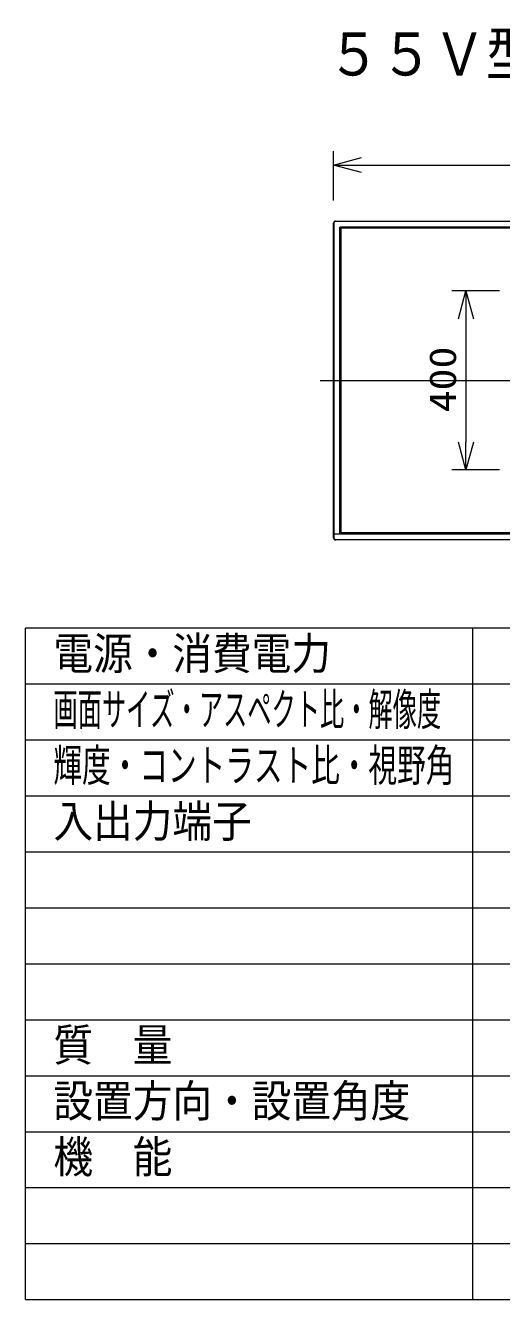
# Model space of a CAD drawing. Units: millimetres on the paper. Extents: x -62 to 65, y -59 to 59.
# Drawn here: x -62.4 to -19.9, y -54.5 to 59.4 of the extents above; entities that cross this region are included whole.
import ezdxf
from ezdxf.enums import TextEntityAlignment as Align

# ---------------------------------------------------------------- set-up
doc = ezdxf.new("R2010")
doc.units = ezdxf.units.MM
doc.linetypes.add('LONG_CHAIN', pattern=[21, 18, -1, 1, -1])
doc.layers.add('0-0_MOJI1', color=7, linetype='Continuous')
for name, color, linetype, lineweight in [('0-2_WAKU', 4, 'Continuous', 9), ('0-3_GAIKEI', 4, 'Continuous', 9), ('0-4_SUNPOU', 7, 'Continuous', 9), ('0-5_0', 7, 'Continuous', 9)]:
    doc.layers.add(name, color=color, linetype=linetype, lineweight=lineweight)
doc.styles.add('ＭＳ ゴシック', font='')
doc.styles.get('ＭＳ ゴシック').set_extended_font_data('MS Gothic')

# ---------------------------------------------------------------- blocks, each defined once
blk = doc.blocks.new('_Open30')
at = {"layer": '0-5_0'}
blk.add_line((0, 0), (-1, 0), dxfattribs=at)
blk.add_lwpolyline([(-1, 0.2679), (0, 0), (-1, -0.2679)], dxfattribs=at)

msp = doc.modelspace()

# ---------------------------------------------------------------- linework, layer by layer
at = {"layer": '0-2_WAKU', "color": 3}
for p, q in [((-62.435, -54.503), (-62.435, 5.497)), ((62.565, 5.497), (-62.435, 5.497)), ((-22.435, -54.503), (-22.435, 5.497)), ((-62.435, -54.503), (62.565, -54.503))]:
    msp.add_line(p, q, dxfattribs=at)
at = {"layer": '0-2_WAKU'}
for p, q in [((62.565, 0.497), (-62.435, 0.497)), ((62.565, -4.503), (-62.435, -4.503)), ((62.565, -9.503), (-62.435, -9.503)), ((62.565, -14.503), (-62.435, -14.503)), ((-62.435, -19.503), (62.565, -19.503)), ((-62.435, -24.503), (62.565, -24.503)), ((-62.435, -29.503), (62.565, -29.503)), ((-62.435, -34.503), (62.565, -34.503)), ((-62.435, -39.503), (62.565, -39.503)), ((-62.435, -44.503), (62.565, -44.503)), ((-62.435, -49.503), (62.565, -49.503))]:
    msp.add_line(p, q, dxfattribs=at)
at = {"layer": '0-3_GAIKEI'}
for p, q in [((-34.849, 41.726), (-34.881, 41.726)), ((-34.701, 41.906), (-34.701, 41.874)), ((14.619, 41.874), (-34.701, 41.874)), ((-34.325, 13.953), (-34.325, 41.35)), ((14.243, 41.35), (-34.325, 41.35)), ((-34.849, 13.953), (-34.849, 13.577)), ((-34.849, 13.953), (14.767, 13.953)), ((-34.225, 14.049), (14.143, 14.049)), ((-34.881, 13.577), (-34.849, 13.577)), ((-34.701, 13.429), (-34.701, 13.397)), ((-34.701, 13.429), (14.619, 13.429))]:
    msp.add_line(p, q, dxfattribs=at)
at = {"layer": '0-3_GAIKEI', "color": 7}
for p, q in [((-34.881, 13.953), (-34.881, 41.726)), ((-34.701, 41.906), (14.619, 41.906)), ((-34.881, 13.577), (-34.881, 13.953)), ((14.619, 13.397), (-34.701, 13.397))]:
    msp.add_line(p, q, dxfattribs=at)
at = {"layer": '0-3_GAIKEI', "color": 134, "linetype": 'LONG_CHAIN'}
msp.add_line((-36.081, 27.652), (15.999, 27.652), dxfattribs=at)
at = {"layer": '0-3_GAIKEI'}
for points in [[(-34.849, 41.726), (-34.849, 13.953), (-34.325, 13.953)], [(14.143, 41.254), (-34.225, 41.254), (-34.225, 14.049)], [(-34.849, 13.953), (-34.881, 13.953), (-34.849, 13.953)]]:
    msp.add_lwpolyline(points, dxfattribs=at)
at = {"layer": '0-3_GAIKEI', "color": 7}
for centre, start, end in [((-34.701, 41.726), 90, 180), ((-34.701, 13.577), 180, 270)]:
    msp.add_arc(centre, 0.18, start, end, dxfattribs=at)
at = {"layer": '0-3_GAIKEI'}
for centre, start, end in [((-34.701, 41.726), 90, 180), ((-34.701, 13.577), 180, 270)]:
    msp.add_arc(centre, 0.148, start, end, dxfattribs=at)
at = {"layer": '0-4_SUNPOU'}
for p, q in [((-34.881, 43.749), (-34.881, 48.156)), ((-32.381, 46.906), (12.299, 46.906)), ((-20.042, 35.653), (-24.292, 35.653)), ((-23.042, 33.153), (-23.042, 22.15)), ((-20.042, 19.65), (-24.292, 19.65))]:
    msp.add_line(p, q, dxfattribs=at)

# ---------------------------------------------------------------- block references
at = {"layer": '0-4_SUNPOU', "xscale": 2.5, "yscale": 2.5}
for p, rotation in [((-34.881, 46.906), 180), ((-23.042, 35.653), 90), ((-23.042, 19.65), 270)]:
    msp.add_blockref('_Open30', p, dxfattribs=dict(at, rotation=rotation))

# ---------------------------------------------------------------- texts
at = {"layer": '0-0_MOJI1', "style": 'ＭＳ ゴシック'}
for s, height, width, p in [('５５Ｖ型\u3000４Ｋエントリー液晶ディスプレイ', 3.849, 0.9, (-35.435, 53.757)), ('電源・消費電力', 2.889, 0.9, (-59.935, 0.942)), ('画面サイズ・アスペクト比・解像度', 2.889, 0.55, (-59.935, -4.058)), ('輝度・コントラスト比・視野角', 2.889, 0.65, (-59.935, -9.058)), ('入出力端子', 2.889, 0.9, (-59.935, -14.058)), ('質\u3000量', 2.889, 0.9, (-59.935, -34.058)), ('設置方向・設置角度', 2.889, 0.9, (-59.935, -39.058)), ('機\u3000能', 2.889, 0.9, (-59.935, -44.058))]:
    msp.add_text(s, height=height, dxfattribs=dict(at, width=width)).set_placement(p, align=Align.BOTTOM_LEFT)
at = {"layer": '0-4_SUNPOU', "style": 'ＭＳ ゴシック', "width": 1.2}
msp.add_text('400', height=2.405, rotation=90, dxfattribs=at).set_placement((-23.205, 24.795), align=Align.BOTTOM_LEFT)

doc.saveas('drawing.dxf')
